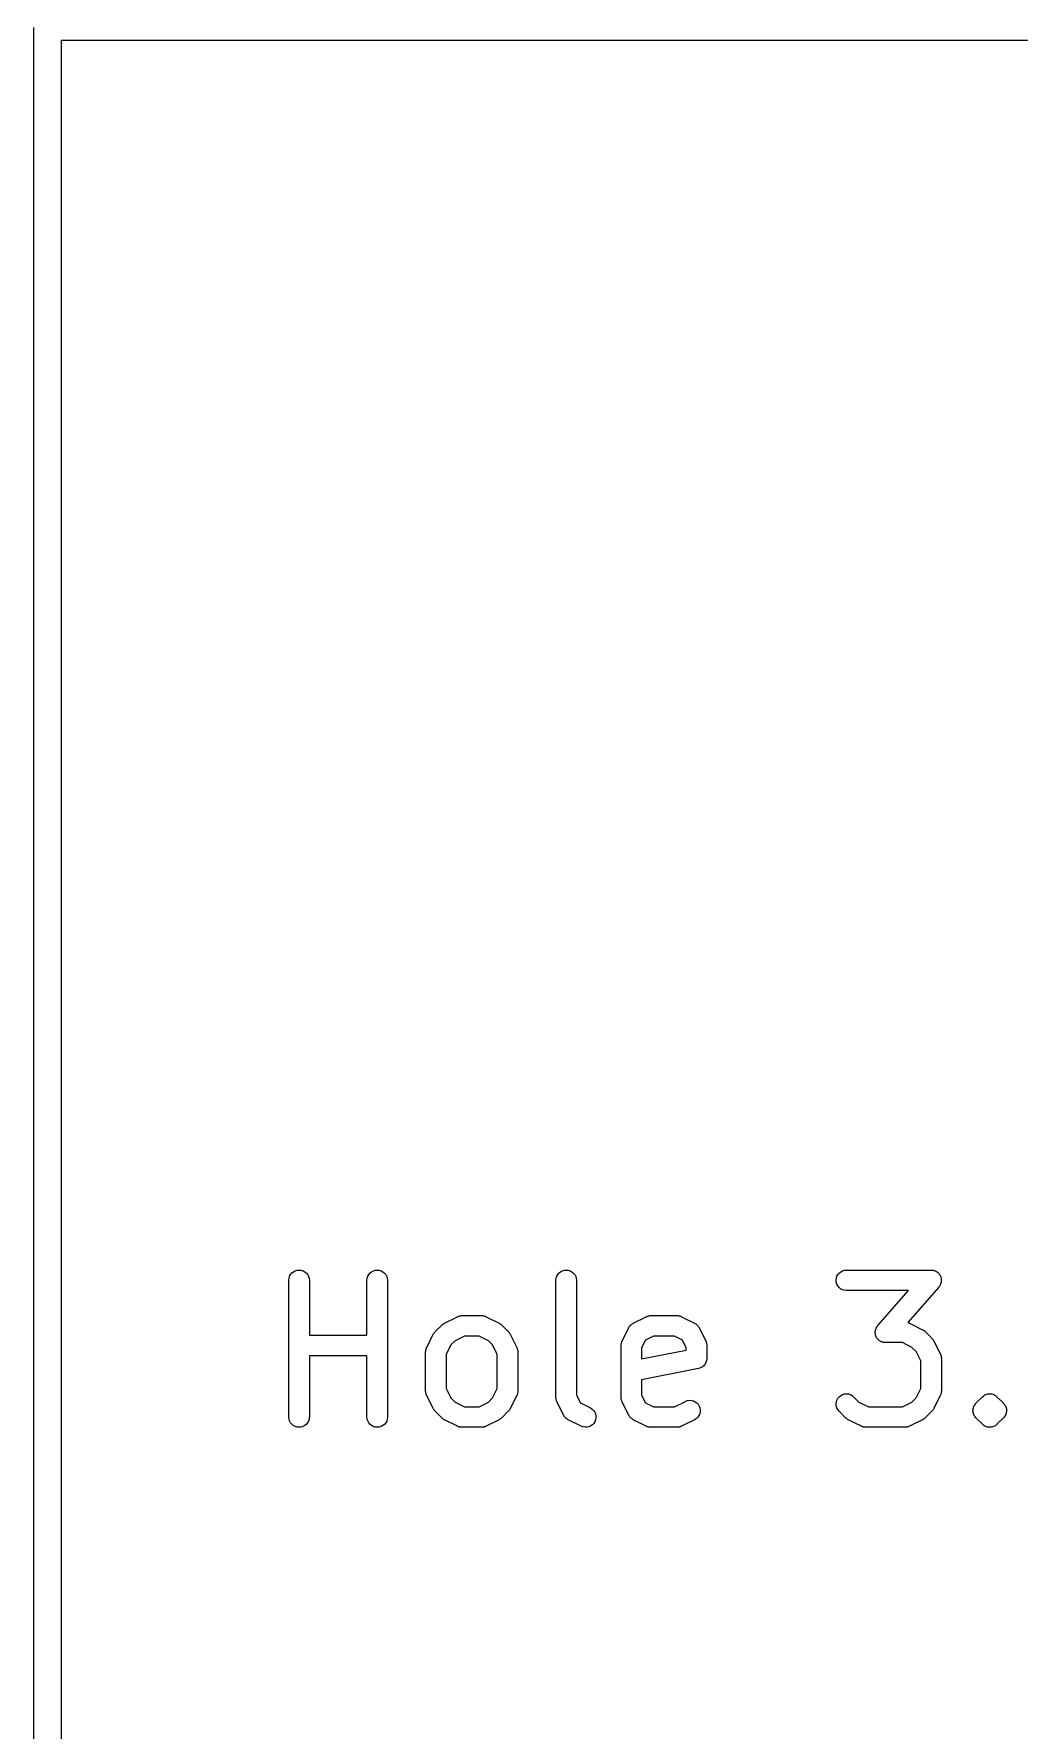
# Model space of a CAD drawing. Extents: x 0 to 214, y -130 to 23.
# Drawn here: x -0.17 to 7.02, y -12.39 to 0.01 of the extents above; entities that cross this region are included whole.
import ezdxf

# ---------------------------------------------------------------- set-up
doc = ezdxf.new("R2010")
doc.units = 0
doc.layers.add('BLACK', color=7, linetype='CONTINUOUS')

msp = doc.modelspace()

# ---------------------------------------------------------------- linework, layer by layer
at = {"layer": 'BLACK', "linetype": 'CONTINUOUS'}
for p, q in [((-0.175, -69.9341), (-0.175, 0.05608)), ((12.325, -0.039), (0.025, -0.039)), ((0.025, -0.039), (0.025, -69.839)), ((1.70078, -9.06201), (1.71019, -9.05079)), ((1.71019, -9.05079), (1.7216, -9.04162)), ((1.7216, -9.04162), (1.73457, -9.03484)), ((1.73457, -9.03484), (1.74861, -9.03071)), ((1.74861, -9.03071), (1.76319, -9.02938)), ((1.76319, -9.02938), (1.77775, -9.03091)), ((1.77775, -9.03091), (1.79173, -9.03524)), ((1.79173, -9.03524), (1.80461, -9.0422)), ((1.80461, -9.0422), (1.81588, -9.05153)), ((1.81588, -9.05153), (1.82513, -9.06288)), ((2.27221, -9.06201), (2.28162, -9.05079)), ((2.28162, -9.05079), (2.29303, -9.04162)), ((2.29303, -9.04162), (2.306, -9.03484)), ((2.306, -9.03484), (2.32004, -9.03071)), ((2.32004, -9.03071), (2.33462, -9.02938)), ((2.33462, -9.02938), (2.34918, -9.03091)), ((2.34918, -9.03091), (2.36316, -9.03524)), ((2.36316, -9.03524), (2.37603, -9.0422)), ((2.37603, -9.0422), (2.38731, -9.05153)), ((2.38731, -9.05153), (2.39656, -9.06288)), ((3.65316, -9.06201), (3.66257, -9.05079)), ((3.66257, -9.05079), (3.67398, -9.04162)), ((3.67398, -9.04162), (3.68695, -9.03484)), ((3.68695, -9.03484), (3.70099, -9.03071)), ((3.70099, -9.03071), (3.71557, -9.02938)), ((3.71557, -9.02938), (3.73013, -9.03091)), ((3.73013, -9.03091), (3.74411, -9.03524)), ((3.74411, -9.03524), (3.75699, -9.0422)), ((3.75699, -9.0422), (3.76826, -9.05153)), ((3.76826, -9.05153), (3.77752, -9.06288)), ((5.70049, -9.06244), (5.70982, -9.05116)), ((5.70982, -9.05116), (5.72116, -9.04191)), ((5.72116, -9.04191), (5.73409, -9.03504)), ((5.73409, -9.03504), (5.7481, -9.03081)), ((5.7481, -9.03081), (5.76267, -9.02938)), ((5.76267, -9.02938), (6.38171, -9.02938)), ((6.38171, -9.02938), (6.38276, -9.02939)), ((6.38276, -9.02939), (6.38744, -9.02991)), ((6.38744, -9.02991), (6.39213, -9.03011)), ((6.39213, -9.03011), (6.39469, -9.03073)), ((6.39469, -9.03073), (6.39731, -9.03102)), ((6.39731, -9.03102), (6.40179, -9.03244)), ((6.40179, -9.03244), (6.40636, -9.03355)), ((6.40636, -9.03355), (6.40875, -9.03465)), ((6.40875, -9.03465), (6.41126, -9.03544)), ((6.41126, -9.03544), (6.41538, -9.03771)), ((6.41538, -9.03771), (6.41965, -9.03968)), ((6.41965, -9.03968), (6.42177, -9.04122)), ((6.42177, -9.04122), (6.42409, -9.0425)), ((6.42409, -9.0425), (6.4277, -9.04553)), ((6.4277, -9.04553), (6.43149, -9.04828)), ((6.43149, -9.04828), (6.43328, -9.05021)), ((6.43328, -9.05021), (6.4353, -9.0519)), ((6.4353, -9.0519), (6.43825, -9.05558)), ((1.68767, -9.10333), (1.6893, -9.08879)), ((1.68767, -9.10438), (1.68767, -9.10333)), ((1.68767, -10.1044), (1.68767, -9.10438)), ((1.6893, -9.08879), (1.69373, -9.07483)), ((1.69373, -9.07483), (1.70078, -9.06201)), ((1.82513, -9.06288), (1.83201, -9.0758)), ((1.83201, -9.0758), (1.83624, -9.08981)), ((1.83624, -9.08981), (1.83767, -9.10438)), ((1.83767, -9.10438), (1.83767, -9.50557)), ((2.25909, -9.10438), (2.2591, -9.10333)), ((2.25909, -9.50557), (2.25909, -9.10438)), ((2.2591, -9.10333), (2.26073, -9.08879)), ((2.26073, -9.08879), (2.26516, -9.07483)), ((2.26516, -9.07483), (2.27221, -9.06201)), ((2.39656, -9.06288), (2.40344, -9.0758)), ((2.40344, -9.0758), (2.40767, -9.08981)), ((2.40767, -9.08981), (2.40909, -9.10438)), ((2.40909, -9.10438), (2.40909, -10.1044)), ((3.64005, -9.10333), (3.64169, -9.08879)), ((3.64005, -9.10438), (3.64005, -9.10333)), ((3.64005, -9.96152), (3.64005, -9.10438)), ((3.64169, -9.08879), (3.64611, -9.07483)), ((3.64611, -9.07483), (3.65316, -9.06201)), ((3.77752, -9.06288), (3.78439, -9.0758)), ((3.78439, -9.0758), (3.78862, -9.08981)), ((3.78862, -9.08981), (3.79005, -9.10438)), ((3.79005, -9.10438), (3.79005, -9.94382)), ((5.68767, -9.10386), (5.6892, -9.0893)), ((5.68899, -9.11843), (5.68767, -9.10386)), ((5.69313, -9.13247), (5.68899, -9.11843)), ((5.6892, -9.0893), (5.69353, -9.07532)), ((5.69991, -9.14545), (5.69313, -9.13247)), ((5.69353, -9.07532), (5.70049, -9.06244)), ((5.70908, -9.15686), (5.69991, -9.14545)), ((5.72029, -9.16626), (5.70908, -9.15686)), ((5.73312, -9.17331), (5.72029, -9.16626)), ((5.74707, -9.17774), (5.73312, -9.17331)), ((6.43816, -9.15377), (6.21127, -9.41307)), ((6.44089, -9.14994), (6.43816, -9.15377)), ((6.43825, -9.05558), (6.44144, -9.05902)), ((6.44389, -9.14632), (6.44089, -9.14994)), ((6.44144, -9.05902), (6.44282, -9.06126)), ((6.44282, -9.06126), (6.44447, -9.06331)), ((6.44514, -9.144), (6.44389, -9.14632)), ((6.44447, -9.06331), (6.44665, -9.06748)), ((6.44667, -9.14186), (6.44514, -9.144)), ((6.44665, -9.06748), (6.44912, -9.07149)), ((6.44861, -9.13759), (6.44667, -9.14186)), ((6.45085, -9.13344), (6.44861, -9.13759)), ((6.44912, -9.07149), (6.45003, -9.07395)), ((6.45003, -9.07395), (6.45125, -9.07629)), ((6.45163, -9.13092), (6.45085, -9.13344)), ((6.45125, -9.07629), (6.45258, -9.0808)), ((6.45272, -9.12853), (6.45163, -9.13092)), ((6.45258, -9.0808), (6.45422, -9.0852)), ((6.45379, -9.12396), (6.45272, -9.12853)), ((6.45518, -9.11946), (6.45379, -9.12396)), ((6.45422, -9.0852), (6.45464, -9.0878)), ((6.45464, -9.0878), (6.45539, -9.09033)), ((6.45546, -9.11684), (6.45518, -9.11946)), ((6.45539, -9.09033), (6.45581, -9.09501)), ((6.45606, -9.11428), (6.45546, -9.11684)), ((6.45581, -9.09501), (6.45656, -9.09965)), ((6.45622, -9.10958), (6.45606, -9.11428)), ((6.45671, -9.1049), (6.45622, -9.10958)), ((6.45656, -9.09965), (6.45647, -9.10228)), ((6.45647, -9.10228), (6.45671, -9.1049)), ((5.76162, -9.17937), (5.74707, -9.17774)), ((5.76267, -9.17938), (5.76162, -9.17937)), ((6.21643, -9.17938), (5.76267, -9.17938)), ((5.99194, -9.43595), (6.21643, -9.17938)), ((2.81197, -9.42604), (2.81462, -9.42438)), ((2.81462, -9.42438), (2.81706, -9.42243)), ((2.81706, -9.42243), (2.82079, -9.4205)), ((2.82079, -9.4205), (2.82436, -9.41825)), ((2.82436, -9.41825), (2.9196, -9.37063)), ((2.9196, -9.37063), (2.92054, -9.37017)), ((2.92054, -9.37017), (2.92262, -9.36941)), ((2.92262, -9.36941), (2.92456, -9.36837)), ((2.92456, -9.36837), (2.92947, -9.36689)), ((2.92947, -9.36689), (2.93428, -9.36512)), ((2.93428, -9.36512), (2.93646, -9.36478)), ((2.93646, -9.36478), (2.93857, -9.36414)), ((2.93857, -9.36414), (2.94368, -9.36364)), ((2.94368, -9.36364), (2.94874, -9.36284)), ((2.94874, -9.36284), (2.95095, -9.36293)), ((2.95095, -9.36293), (2.95314, -9.36271)), ((2.95314, -9.36271), (3.096, -9.36271)), ((3.096, -9.36271), (3.09705, -9.36272)), ((3.09705, -9.36272), (3.09924, -9.36297)), ((3.09924, -9.36297), (3.10145, -9.36291)), ((3.10145, -9.36291), (3.1065, -9.36378)), ((3.1065, -9.36378), (3.11159, -9.36435)), ((3.11159, -9.36435), (3.11369, -9.36502)), ((3.11369, -9.36502), (3.11587, -9.36539)), ((3.11587, -9.36539), (3.12066, -9.36723)), ((3.12066, -9.36723), (3.12555, -9.36878)), ((3.12555, -9.36878), (3.12748, -9.36984)), ((3.12748, -9.36984), (3.12954, -9.37063)), ((3.12954, -9.37063), (3.22478, -9.41825)), ((3.22478, -9.41825), (3.22571, -9.41873)), ((3.22571, -9.41873), (3.22925, -9.42102)), ((3.22925, -9.42102), (3.23296, -9.42301)), ((3.23296, -9.42301), (3.23537, -9.42499)), ((3.23537, -9.42499), (3.23799, -9.42669)), ((4.19292, -9.42604), (4.19776, -9.423)), ((4.19776, -9.423), (4.20246, -9.41976)), ((4.20246, -9.41976), (4.20395, -9.41911)), ((4.20395, -9.41911), (4.20532, -9.41825)), ((4.20532, -9.41825), (4.30055, -9.37063)), ((4.30055, -9.37063), (4.30149, -9.37017)), ((4.30149, -9.37017), (4.30357, -9.36941)), ((4.30357, -9.36941), (4.30551, -9.36837)), ((4.30551, -9.36837), (4.31042, -9.36689)), ((4.31042, -9.36689), (4.31523, -9.36512)), ((4.31523, -9.36512), (4.31741, -9.36478)), ((4.31741, -9.36478), (4.31953, -9.36414)), ((4.31953, -9.36414), (4.32463, -9.36364)), ((4.32463, -9.36364), (4.32969, -9.36284)), ((4.32969, -9.36284), (4.3319, -9.36293)), ((4.3319, -9.36293), (4.33409, -9.36271)), ((4.33409, -9.36271), (4.52457, -9.36271)), ((4.52457, -9.36271), (4.52562, -9.36272)), ((4.52562, -9.36272), (4.52781, -9.36297)), ((4.52781, -9.36297), (4.53002, -9.36291)), ((4.53002, -9.36291), (4.53507, -9.36378)), ((4.53507, -9.36378), (4.54016, -9.36435)), ((4.54016, -9.36435), (4.54226, -9.36502)), ((4.54226, -9.36502), (4.54444, -9.36539)), ((4.54444, -9.36539), (4.54924, -9.36723)), ((4.54924, -9.36723), (4.55412, -9.36878)), ((4.55412, -9.36878), (4.55605, -9.36984)), ((4.55605, -9.36984), (4.55811, -9.37063)), ((4.55811, -9.37063), (4.65335, -9.41825)), ((4.65335, -9.41825), (4.65428, -9.41873)), ((4.65428, -9.41873), (4.65565, -9.41961)), ((4.65565, -9.41961), (4.65712, -9.42027)), ((4.65712, -9.42027), (4.66176, -9.42357)), ((4.66176, -9.42357), (4.66656, -9.42669)), ((6.21127, -9.41307), (6.2159, -9.41485)), ((6.2159, -9.41485), (6.22078, -9.4164)), ((6.22078, -9.4164), (6.22272, -9.41746)), ((6.22272, -9.41746), (6.22478, -9.41825)), ((6.22478, -9.41825), (6.32002, -9.46587)), ((1.83767, -9.50557), (2.25909, -9.50557)), ((2.69558, -9.59465), (2.7432, -9.49941)), ((2.7432, -9.49941), (2.74368, -9.49848)), ((2.74368, -9.49848), (2.74597, -9.49494)), ((2.74597, -9.49494), (2.74796, -9.49123)), ((2.74796, -9.49123), (2.74994, -9.48882)), ((2.74994, -9.48882), (2.75164, -9.4862)), ((2.75164, -9.4862), (2.75458, -9.48317)), ((2.75458, -9.48317), (2.75725, -9.47992)), ((2.75725, -9.47992), (2.80487, -9.4323)), ((2.80487, -9.4323), (2.80562, -9.43156)), ((2.80562, -9.43156), (2.80891, -9.42894)), ((2.80891, -9.42894), (2.81197, -9.42604)), ((2.90233, -9.54697), (2.87192, -9.57738)), ((2.97085, -9.51271), (2.90233, -9.54697)), ((3.07829, -9.51271), (2.97085, -9.51271)), ((3.14681, -9.54697), (3.07829, -9.51271)), ((3.17722, -9.57738), (3.14681, -9.54697)), ((3.23799, -9.42669), (3.24102, -9.42963)), ((3.24102, -9.42963), (3.24427, -9.4323)), ((3.24427, -9.4323), (3.29189, -9.47992)), ((3.29189, -9.47992), (3.29262, -9.48066)), ((3.29262, -9.48066), (3.29525, -9.48396)), ((3.29525, -9.48396), (3.29815, -9.48702)), ((3.29815, -9.48702), (3.29981, -9.48967)), ((3.29981, -9.48967), (3.30176, -9.4921)), ((3.30176, -9.4921), (3.30369, -9.49584)), ((3.30369, -9.49584), (3.30594, -9.49941)), ((3.30594, -9.49941), (3.35356, -9.59465)), ((4.1223, -9.55102), (4.12337, -9.54909)), ((4.12337, -9.54909), (4.12416, -9.54703)), ((4.12416, -9.54703), (4.17178, -9.45179)), ((4.17178, -9.45179), (4.17225, -9.45086)), ((4.17225, -9.45086), (4.17313, -9.44949)), ((4.17313, -9.44949), (4.1738, -9.44802)), ((4.1738, -9.44802), (4.1771, -9.44338)), ((4.1771, -9.44338), (4.18021, -9.43858)), ((4.18021, -9.43858), (4.18134, -9.43741)), ((4.18134, -9.43741), (4.18228, -9.43609)), ((4.18228, -9.43609), (4.18644, -9.43217)), ((4.18644, -9.43217), (4.19041, -9.42808)), ((4.19041, -9.42808), (4.19174, -9.42716)), ((4.19174, -9.42716), (4.19292, -9.42604)), ((4.29476, -9.54124), (4.26624, -9.59828)), ((4.3518, -9.51271), (4.29476, -9.54124)), ((4.50687, -9.51271), (4.3518, -9.51271)), ((4.56391, -9.54124), (4.50687, -9.51271)), ((4.59243, -9.59828), (4.56391, -9.54124)), ((4.66656, -9.42669), (4.66773, -9.42782)), ((4.66773, -9.42782), (4.66905, -9.42876)), ((4.66905, -9.42876), (4.67297, -9.43291)), ((4.67297, -9.43291), (4.67706, -9.43689)), ((4.67706, -9.43689), (4.67798, -9.43822)), ((4.67798, -9.43822), (4.6791, -9.4394)), ((4.6791, -9.4394), (4.68214, -9.44423)), ((4.68214, -9.44423), (4.68538, -9.44893)), ((4.68538, -9.44893), (4.68603, -9.45042)), ((4.68603, -9.45042), (4.68689, -9.45179)), ((4.68689, -9.45179), (4.73451, -9.54703)), ((4.73451, -9.54703), (4.73497, -9.54797)), ((4.73497, -9.54797), (4.73573, -9.55004)), ((5.97338, -9.48481), (5.97387, -9.48013)), ((5.97362, -9.48743), (5.97338, -9.48481)), ((5.97353, -9.49006), (5.97362, -9.48743)), ((5.97428, -9.4947), (5.97353, -9.49006)), ((5.97387, -9.48013), (5.97404, -9.47543)), ((5.97404, -9.47543), (5.97464, -9.47287)), ((5.97471, -9.49939), (5.97428, -9.4947)), ((5.97464, -9.47287), (5.97491, -9.47025)), ((5.97545, -9.50191), (5.97471, -9.49939)), ((5.97491, -9.47025), (5.9763, -9.46575)), ((5.97587, -9.50451), (5.97545, -9.50191)), ((5.97751, -9.50892), (5.97587, -9.50451)), ((5.9763, -9.46575), (5.97738, -9.46118)), ((5.97738, -9.46118), (5.97846, -9.45879)), ((5.97884, -9.51343), (5.97751, -9.50892)), ((5.97846, -9.45879), (5.97924, -9.45627)), ((5.98006, -9.51576), (5.97884, -9.51343)), ((5.97924, -9.45627), (5.98148, -9.45213)), ((5.98098, -9.51823), (5.98006, -9.51576)), ((5.98345, -9.52224), (5.98098, -9.51823)), ((5.98148, -9.45213), (5.98342, -9.44785)), ((5.98342, -9.44785), (5.98495, -9.44571)), ((5.98562, -9.5264), (5.98345, -9.52224)), ((5.98495, -9.44571), (5.9862, -9.44339)), ((5.98727, -9.52845), (5.98562, -9.5264)), ((5.9862, -9.44339), (5.9892, -9.43977)), ((5.98865, -9.53069), (5.98727, -9.52845)), ((5.99185, -9.53414), (5.98865, -9.53069)), ((5.9892, -9.43977), (5.99194, -9.43595)), ((5.99479, -9.53781), (5.99185, -9.53414)), ((5.99681, -9.5395), (5.99479, -9.53781)), ((5.9986, -9.54143), (5.99681, -9.5395)), ((6.0024, -9.54419), (5.9986, -9.54143)), ((6.00601, -9.54722), (6.0024, -9.54419)), ((6.00831, -9.54849), (6.00601, -9.54722)), ((6.01044, -9.55003), (6.00831, -9.54849)), ((6.32002, -9.46587), (6.32095, -9.46634)), ((6.32095, -9.46634), (6.32449, -9.46864)), ((6.32449, -9.46864), (6.3282, -9.47063)), ((6.3282, -9.47063), (6.33061, -9.47261)), ((6.33061, -9.47261), (6.33323, -9.47431)), ((6.33323, -9.47431), (6.33625, -9.47724)), ((6.33625, -9.47724), (6.33951, -9.47992)), ((6.33951, -9.47992), (6.38713, -9.52754)), ((6.38713, -9.52754), (6.38786, -9.52828)), ((6.38786, -9.52828), (6.39049, -9.53158)), ((6.39049, -9.53158), (6.39338, -9.53464)), ((6.39338, -9.53464), (6.39505, -9.53728)), ((6.39505, -9.53728), (6.39699, -9.53972)), ((6.39699, -9.53972), (6.39893, -9.54346)), ((6.39893, -9.54346), (6.40118, -9.54703)), ((6.40118, -9.54703), (6.4488, -9.64227)), ((2.25909, -9.65557), (1.83767, -9.65557)), ((1.83767, -9.65557), (1.83767, -10.1044)), ((2.25909, -10.1044), (2.25909, -9.65557)), ((2.68767, -9.62714), (2.68792, -9.62495)), ((2.68767, -9.62819), (2.68767, -9.62714)), ((2.68767, -9.9139), (2.68767, -9.62819)), ((2.68786, -9.62274), (2.68873, -9.61769)), ((2.68792, -9.62495), (2.68786, -9.62274)), ((2.68873, -9.61769), (2.68931, -9.6126)), ((2.68931, -9.6126), (2.68997, -9.6105)), ((2.68997, -9.6105), (2.69035, -9.60832)), ((2.69035, -9.60832), (2.69218, -9.60352)), ((2.69218, -9.60352), (2.69373, -9.59864)), ((2.69373, -9.59864), (2.69479, -9.59671)), ((2.69479, -9.59671), (2.69558, -9.59465)), ((2.87192, -9.57738), (2.83767, -9.64589)), ((2.83767, -9.64589), (2.83767, -9.8962)), ((3.21148, -9.64589), (3.17722, -9.57738)), ((3.21148, -9.8962), (3.21148, -9.64589)), ((3.35356, -9.59465), (3.35402, -9.59559)), ((3.35402, -9.59559), (3.35478, -9.59766)), ((3.35478, -9.59766), (3.35582, -9.59961)), ((3.35582, -9.59961), (3.3573, -9.60452)), ((3.3573, -9.60452), (3.35906, -9.60933)), ((3.35906, -9.60933), (3.35941, -9.6115)), ((3.35941, -9.6115), (3.36005, -9.61362)), ((3.36005, -9.61362), (3.36055, -9.61873)), ((3.36055, -9.61873), (3.36135, -9.62379)), ((3.36135, -9.62379), (3.36126, -9.62599)), ((3.36126, -9.62599), (3.36148, -9.62819)), ((3.36148, -9.62819), (3.36148, -9.9139)), ((4.11624, -9.58057), (4.11625, -9.57952)), ((4.11624, -9.96152), (4.11624, -9.58057)), ((4.11625, -9.57952), (4.11649, -9.57733)), ((4.11644, -9.57512), (4.11731, -9.57007)), ((4.11649, -9.57733), (4.11644, -9.57512)), ((4.11731, -9.57007), (4.11788, -9.56498)), ((4.11788, -9.56498), (4.11854, -9.56288)), ((4.11854, -9.56288), (4.11892, -9.5607)), ((4.11892, -9.5607), (4.12075, -9.55591)), ((4.12075, -9.55591), (4.1223, -9.55102)), ((4.26624, -9.59828), (4.26624, -9.67956)), ((4.26624, -9.67956), (4.59243, -9.61432)), ((4.59243, -9.61432), (4.59243, -9.59828)), ((4.73573, -9.55004), (4.73677, -9.55199)), ((4.73677, -9.55199), (4.73825, -9.5569)), ((4.73825, -9.5569), (4.74002, -9.56171)), ((4.74002, -9.56171), (4.74036, -9.56388)), ((4.74036, -9.56388), (4.741, -9.566)), ((4.741, -9.566), (4.7415, -9.57111)), ((4.7415, -9.57111), (4.7423, -9.57617)), ((4.7423, -9.57617), (4.74221, -9.57838)), ((4.74221, -9.57838), (4.74243, -9.58057)), ((4.74243, -9.58057), (4.74243, -9.67581)), ((6.01471, -9.552), (6.01044, -9.55003)), ((6.01883, -9.55427), (6.01471, -9.552)), ((6.02134, -9.55506), (6.01883, -9.55427)), ((6.02373, -9.55617), (6.02134, -9.55506)), ((6.0283, -9.55727), (6.02373, -9.55617)), ((6.03279, -9.55869), (6.0283, -9.55727)), ((6.03541, -9.55899), (6.03279, -9.55869)), ((6.03796, -9.5596), (6.03541, -9.55899)), ((6.04265, -9.5598), (6.03796, -9.5596)), ((6.04733, -9.56033), (6.04265, -9.5598)), ((6.04838, -9.56033), (6.04733, -9.56033)), ((6.17353, -9.56033), (6.04838, -9.56033)), ((6.24205, -9.59459), (6.17353, -9.56033)), ((6.27246, -9.625), (6.24205, -9.59459)), ((6.30671, -9.69351), (6.27246, -9.625)), ((6.4488, -9.64227), (6.44926, -9.64321)), ((6.44926, -9.64321), (6.45002, -9.64528)), ((6.45002, -9.64528), (6.45105, -9.64723)), ((6.45105, -9.64723), (6.45254, -9.65214)), ((6.45254, -9.65214), (6.4543, -9.65695)), ((6.4543, -9.65695), (6.45465, -9.65912)), ((6.45465, -9.65912), (6.45529, -9.66124)), ((6.45529, -9.66124), (6.45579, -9.66635)), ((6.45579, -9.66635), (6.45658, -9.67141)), ((6.45658, -9.67141), (6.4565, -9.67361)), ((4.68214, -9.74935), (4.26624, -9.83253)), ((4.6888, -9.74733), (4.68214, -9.74935)), ((4.69552, -9.74535), (4.6888, -9.74733)), ((4.69582, -9.74519), (4.69552, -9.74535)), ((4.69614, -9.74509), (4.69582, -9.74519)), ((4.70232, -9.74179), (4.69614, -9.74509)), ((4.7085, -9.73857), (4.70232, -9.74179)), ((4.70875, -9.73836), (4.7085, -9.73857)), ((4.70905, -9.7382), (4.70875, -9.73836)), ((4.71445, -9.73378), (4.70905, -9.7382)), ((4.7199, -9.72939), (4.71445, -9.73378)), ((4.72012, -9.72913), (4.7199, -9.72939)), ((4.72038, -9.72893), (4.72012, -9.72913)), ((4.72477, -9.7236), (4.72038, -9.72893)), ((4.72931, -9.71818), (4.72477, -9.7236)), ((4.72948, -9.71788), (4.72931, -9.71818)), ((4.72969, -9.71763), (4.72948, -9.71788)), ((4.73297, -9.71153), (4.72969, -9.71763)), ((4.73636, -9.70535), (4.73297, -9.71153)), ((4.73646, -9.70503), (4.73636, -9.70535)), ((4.73662, -9.70474), (4.73646, -9.70503)), ((4.73868, -9.69805), (4.73662, -9.70474)), ((4.74079, -9.6914), (4.73868, -9.69805)), ((4.74083, -9.69107), (4.74079, -9.6914)), ((4.74092, -9.69075), (4.74083, -9.69107)), ((4.74164, -9.68381), (4.74092, -9.69075)), ((4.74242, -9.67686), (4.74164, -9.68381)), ((4.74243, -9.67619), (4.74242, -9.6762)), ((4.74242, -9.6762), (4.74242, -9.67686)), ((4.74243, -9.67581), (4.74243, -9.67617)), ((4.74243, -9.67617), (4.74243, -9.67619)), ((6.30671, -9.8962), (6.30671, -9.69351)), ((6.4565, -9.67361), (6.45671, -9.67581)), ((6.45671, -9.67581), (6.45671, -9.9139)), ((2.68788, -9.9161), (2.68767, -9.9139)), ((2.68779, -9.91831), (2.68788, -9.9161)), ((2.68859, -9.92336), (2.68779, -9.91831)), ((2.83767, -9.8962), (2.87192, -9.96471)), ((3.17722, -9.96471), (3.21148, -9.8962)), ((3.36128, -9.91935), (3.36041, -9.92441)), ((3.36147, -9.91495), (3.36122, -9.91715)), ((3.36122, -9.91715), (3.36128, -9.91935)), ((3.36148, -9.9139), (3.36147, -9.91495)), ((4.26624, -9.83253), (4.26624, -9.94382)), ((6.27246, -9.96471), (6.30671, -9.8962)), ((6.45652, -9.91935), (6.45565, -9.92441)), ((6.45671, -9.91495), (6.45646, -9.91715)), ((6.45646, -9.91715), (6.45652, -9.91935)), ((6.45671, -9.9139), (6.45671, -9.91495)), ((2.68909, -9.92847), (2.68859, -9.92336)), ((2.68973, -9.93059), (2.68909, -9.92847)), ((2.69008, -9.93276), (2.68973, -9.93059)), ((2.69184, -9.93757), (2.69008, -9.93276)), ((2.69332, -9.94248), (2.69184, -9.93757)), ((2.69436, -9.94443), (2.69332, -9.94248)), ((2.69512, -9.94651), (2.69436, -9.94443)), ((2.69558, -9.94745), (2.69512, -9.94651)), ((2.7432, -10.0427), (2.69558, -9.94745)), ((2.74545, -10.0463), (2.7432, -10.0427)), ((2.87192, -9.96471), (2.90233, -9.99512)), ((2.90233, -9.99512), (2.97085, -10.0294)), ((2.97085, -10.0294), (3.07829, -10.0294)), ((3.07829, -10.0294), (3.14681, -9.99512)), ((3.14681, -9.99512), (3.17722, -9.96471)), ((3.30546, -10.0436), (3.30317, -10.0472)), ((3.30594, -10.0427), (3.30546, -10.0436)), ((3.35356, -9.94745), (3.30594, -10.0427)), ((3.35435, -9.94538), (3.35356, -9.94745)), ((3.35541, -9.94345), (3.35435, -9.94538)), ((3.35696, -9.93857), (3.35541, -9.94345)), ((3.3588, -9.93378), (3.35696, -9.93857)), ((3.35917, -9.93159), (3.3588, -9.93378)), ((3.35984, -9.9295), (3.35917, -9.93159)), ((3.36041, -9.92441), (3.35984, -9.9295)), ((3.64026, -9.96372), (3.64005, -9.96152)), ((3.64018, -9.96593), (3.64026, -9.96372)), ((3.64097, -9.97098), (3.64018, -9.96593)), ((3.64147, -9.97609), (3.64097, -9.97098)), ((3.64211, -9.97821), (3.64147, -9.97609)), ((3.64246, -9.98038), (3.64211, -9.97821)), ((3.64422, -9.98519), (3.64246, -9.98038)), ((3.64571, -9.9901), (3.64422, -9.98519)), ((3.64674, -9.99205), (3.64571, -9.9901)), ((3.6475, -9.99412), (3.64674, -9.99205)), ((3.64796, -9.99506), (3.6475, -9.99412)), ((3.69558, -10.0903), (3.64796, -9.99506)), ((3.79005, -9.94382), (3.81857, -10.0009)), ((3.81857, -10.0009), (3.89145, -10.0373)), ((3.89145, -10.0373), (3.89238, -10.0378)), ((3.89238, -10.0378), (3.90466, -10.0457)), ((4.11645, -9.96372), (4.11624, -9.96152)), ((4.11637, -9.96593), (4.11645, -9.96372)), ((4.11716, -9.97098), (4.11637, -9.96593)), ((4.11767, -9.97609), (4.11716, -9.97098)), ((4.11831, -9.97821), (4.11767, -9.97609)), ((4.11865, -9.98038), (4.11831, -9.97821)), ((4.12041, -9.98519), (4.11865, -9.98038)), ((4.1219, -9.9901), (4.12041, -9.98519)), ((4.12293, -9.99205), (4.1219, -9.9901)), ((4.12369, -9.99412), (4.12293, -9.99205)), ((4.12416, -9.99506), (4.12369, -9.99412)), ((4.17178, -10.0903), (4.12416, -9.99506)), ((4.26624, -9.94382), (4.29476, -10.0009)), ((4.29476, -10.0009), (4.3518, -10.0294)), ((4.3518, -10.0294), (4.50687, -10.0294)), ((4.50687, -10.0294), (4.58627, -9.98968)), ((4.58627, -9.98968), (4.58721, -9.98922)), ((4.58721, -9.98922), (4.60095, -9.98417)), ((4.60095, -9.98417), (4.61541, -9.98189)), ((4.61541, -9.98189), (4.63003, -9.98246)), ((4.63003, -9.98246), (4.64427, -9.98586)), ((4.64427, -9.98586), (4.65757, -9.99196)), ((4.65757, -9.99196), (4.66944, -10.0005)), ((4.66944, -10.0005), (4.67942, -10.0112)), ((4.67942, -10.0112), (4.68712, -10.0237)), ((4.68712, -10.0237), (4.69226, -10.0374)), ((4.69226, -10.0374), (4.69465, -10.0518)), ((5.68767, -10.0084), (5.68925, -9.99381)), ((5.68894, -10.0229), (5.68767, -10.0084)), ((5.69303, -10.037), (5.68894, -10.0229)), ((5.68925, -9.99381), (5.69363, -9.97984)), ((5.69977, -10.05), (5.69303, -10.037)), ((5.69363, -9.97984), (5.70063, -9.96699)), ((5.70063, -9.96699), (5.71, -9.95574)), ((5.71, -9.95574), (5.72138, -9.94653)), ((5.72138, -9.94653), (5.73433, -9.9397)), ((5.73433, -9.9397), (5.74836, -9.93552)), ((5.74836, -9.93552), (5.76293, -9.93414)), ((5.76293, -9.93414), (5.77749, -9.93562)), ((5.77749, -9.93562), (5.79149, -9.9399)), ((5.79149, -9.9399), (5.80439, -9.94682)), ((5.80439, -9.94682), (5.8157, -9.95611)), ((5.8157, -9.95611), (5.85471, -9.99512)), ((5.85471, -9.99512), (5.92323, -10.0294)), ((5.92323, -10.0294), (6.17353, -10.0294)), ((6.17353, -10.0294), (6.24205, -9.99512)), ((6.24205, -9.99512), (6.27246, -9.96471)), ((6.4007, -10.0436), (6.39841, -10.0472)), ((6.40118, -10.0427), (6.4007, -10.0436)), ((6.4488, -9.94745), (6.40118, -10.0427)), ((6.44959, -9.94538), (6.4488, -9.94745)), ((6.45065, -9.94345), (6.44959, -9.94538)), ((6.4522, -9.93857), (6.45065, -9.94345)), ((6.45403, -9.93378), (6.4522, -9.93857)), ((6.45441, -9.93159), (6.45403, -9.93378)), ((6.45507, -9.9295), (6.45441, -9.93159)), ((6.45565, -9.92441), (6.45507, -9.9295)), ((6.68843, -10.049), (6.68915, -10.0419)), ((6.68915, -10.0419), (6.68922, -10.0417)), ((6.68922, -10.0417), (6.68925, -10.0414)), ((6.68925, -10.0414), (6.69137, -10.0347)), ((6.69137, -10.0347), (6.69342, -10.0279)), ((6.69342, -10.0279), (6.69355, -10.0277)), ((6.69355, -10.0277), (6.69363, -10.0275)), ((6.69363, -10.0275), (6.69703, -10.0212)), ((6.69703, -10.0212), (6.70034, -10.015)), ((6.70034, -10.015), (6.70051, -10.0148)), ((6.70051, -10.0148), (6.70063, -10.0146)), ((6.70063, -10.0146), (6.70519, -10.0091)), ((6.70519, -10.0091), (6.70963, -10.0037)), ((6.70963, -10.0037), (6.75725, -9.95611)), ((6.75725, -9.95611), (6.75761, -9.95575)), ((6.75761, -9.95575), (6.75762, -9.95574)), ((6.75762, -9.95574), (6.75763, -9.95573)), ((6.75763, -9.95573), (6.7578, -9.95557)), ((6.7578, -9.95557), (6.75781, -9.95556)), ((6.75781, -9.95556), (6.75782, -9.95555)), ((6.75782, -9.95555), (6.758, -9.95537)), ((6.758, -9.95537), (6.76351, -9.95097)), ((6.76351, -9.95097), (6.769, -9.94653)), ((6.769, -9.94653), (6.76912, -9.94646)), ((6.76912, -9.94646), (6.76922, -9.94638)), ((6.76922, -9.94638), (6.76933, -9.94632)), ((6.76933, -9.94632), (6.76944, -9.94624)), ((6.76944, -9.94624), (6.77562, -9.94304)), ((6.77562, -9.94304), (6.78195, -9.9397)), ((6.78195, -9.9397), (6.78208, -9.93966)), ((6.78208, -9.93966), (6.78219, -9.9396)), ((6.78219, -9.9396), (6.78232, -9.93957)), ((6.78232, -9.93957), (6.78243, -9.93951)), ((6.78243, -9.93951), (6.78921, -9.93754)), ((6.78921, -9.93754), (6.79597, -9.93552)), ((6.79597, -9.93552), (6.7961, -9.93551)), ((6.7961, -9.93551), (6.79623, -9.93547)), ((6.79623, -9.93547), (6.79636, -9.93546)), ((6.79636, -9.93546), (6.79649, -9.93542)), ((6.79649, -9.93542), (6.8035, -9.93481)), ((6.8035, -9.93481), (6.81055, -9.93414)), ((6.81055, -9.93414), (6.81068, -9.93416)), ((6.81068, -9.93416), (6.81081, -9.93414)), ((6.81081, -9.93414), (6.81094, -9.93416)), ((6.81094, -9.93416), (6.81107, -9.93415)), ((6.81107, -9.93415), (6.81794, -9.93489)), ((6.81794, -9.93489), (6.82511, -9.93562)), ((6.82511, -9.93562), (6.82523, -9.93566)), ((6.82523, -9.93566), (6.82537, -9.93567)), ((6.82537, -9.93567), (6.8255, -9.93571)), ((6.8255, -9.93571), (6.82562, -9.93573)), ((6.82562, -9.93573), (6.83219, -9.93779)), ((6.83219, -9.93779), (6.8323, -9.93782)), ((6.8323, -9.93782), (6.83911, -9.9399)), ((6.83911, -9.9399), (6.83922, -9.93996)), ((6.83922, -9.93996), (6.83935, -9.94)), ((6.83935, -9.94), (6.83947, -9.94007)), ((6.83947, -9.94007), (6.83959, -9.9401)), ((6.83959, -9.9401), (6.84572, -9.94345)), ((6.84572, -9.94345), (6.85201, -9.94682)), ((6.85201, -9.94682), (6.85211, -9.9469)), ((6.85211, -9.9469), (6.85222, -9.94696)), ((6.85222, -9.94696), (6.85233, -9.94705)), ((6.85233, -9.94705), (6.85244, -9.94711)), ((6.85244, -9.94711), (6.85783, -9.9516)), ((6.85783, -9.9516), (6.86332, -9.95611)), ((6.86332, -9.95611), (6.91094, -10.0037)), ((6.91094, -10.0037), (6.91129, -10.0041)), ((6.91129, -10.0041), (6.91131, -10.0041)), ((6.91131, -10.0041), (6.91132, -10.0041)), ((6.91132, -10.0041), (6.91167, -10.0045)), ((6.91167, -10.0045), (6.91611, -10.01)), ((6.91611, -10.01), (6.92052, -10.0155)), ((6.92052, -10.0155), (6.92064, -10.0157)), ((6.92064, -10.0157), (6.9208, -10.0159)), ((6.9208, -10.0159), (6.92406, -10.0222)), ((6.92406, -10.0222), (6.92734, -10.0284)), ((6.92734, -10.0284), (6.92742, -10.0287)), ((6.92742, -10.0287), (6.92754, -10.0289)), ((6.92754, -10.0289), (6.92953, -10.0357)), ((6.92953, -10.0357), (6.93153, -10.0424)), ((6.93153, -10.0424), (6.93155, -10.0427)), ((6.93155, -10.0427), (6.93162, -10.043)), ((6.93162, -10.043), (6.93224, -10.05)), ((1.68909, -10.1189), (1.68767, -10.1044)), ((1.69332, -10.133), (1.68909, -10.1189)), ((1.7002, -10.1459), (1.69332, -10.133)), ((1.70945, -10.1572), (1.7002, -10.1459)), ((1.72073, -10.1666), (1.70945, -10.1572)), ((1.7336, -10.1735), (1.72073, -10.1666)), ((1.80373, -10.1671), (1.79076, -10.1739)), ((1.81514, -10.158), (1.80373, -10.1671)), ((1.82455, -10.1468), (1.81514, -10.158)), ((1.8316, -10.1339), (1.82455, -10.1468)), ((1.83603, -10.12), (1.8316, -10.1339)), ((1.83766, -10.1054), (1.83603, -10.12)), ((1.83767, -10.1044), (1.83766, -10.1054)), ((2.26052, -10.1189), (2.25909, -10.1044)), ((2.26475, -10.133), (2.26052, -10.1189)), ((2.27163, -10.1459), (2.26475, -10.133)), ((2.28088, -10.1572), (2.27163, -10.1459)), ((2.29216, -10.1666), (2.28088, -10.1572)), ((2.30503, -10.1735), (2.29216, -10.1666)), ((2.37516, -10.1671), (2.36219, -10.1739)), ((2.38657, -10.158), (2.37516, -10.1671)), ((2.39598, -10.1468), (2.38657, -10.158)), ((2.40303, -10.1339), (2.39598, -10.1468)), ((2.40746, -10.12), (2.40303, -10.1339)), ((2.40909, -10.1054), (2.40746, -10.12)), ((2.40909, -10.1044), (2.40909, -10.1054)), ((2.74738, -10.05), (2.74545, -10.0463)), ((2.74933, -10.0524), (2.74738, -10.05)), ((2.751, -10.0551), (2.74933, -10.0524)), ((2.75389, -10.0581), (2.751, -10.0551)), ((2.75652, -10.0614), (2.75389, -10.0581)), ((2.75725, -10.0622), (2.75652, -10.0614)), ((2.80487, -10.1098), (2.75725, -10.0622)), ((2.80813, -10.1125), (2.80487, -10.1098)), ((2.81115, -10.1154), (2.80813, -10.1125)), ((2.81377, -10.1171), (2.81115, -10.1154)), ((2.81618, -10.1191), (2.81377, -10.1171)), ((2.81989, -10.1211), (2.81618, -10.1191)), ((2.82343, -10.1234), (2.81989, -10.1211)), ((2.82436, -10.1238), (2.82343, -10.1234)), ((2.9196, -10.1715), (2.82436, -10.1238)), ((3.22478, -10.1238), (3.12954, -10.1715)), ((3.22835, -10.1216), (3.22478, -10.1238)), ((3.23209, -10.1197), (3.22835, -10.1216)), ((3.23452, -10.1177), (3.23209, -10.1197)), ((3.23717, -10.1161), (3.23452, -10.1177)), ((3.24023, -10.1132), (3.23717, -10.1161)), ((3.24353, -10.1105), (3.24023, -10.1132)), ((3.24427, -10.1098), (3.24353, -10.1105)), ((3.29189, -10.0622), (3.24427, -10.1098)), ((3.29456, -10.0589), (3.29189, -10.0622)), ((3.2975, -10.0559), (3.29456, -10.0589)), ((3.2992, -10.0533), (3.2975, -10.0559)), ((3.30118, -10.0509), (3.2992, -10.0533)), ((3.30317, -10.0472), (3.30118, -10.0509)), ((3.69644, -10.0917), (3.69558, -10.0903)), ((3.69709, -10.0932), (3.69644, -10.0917)), ((3.70034, -10.0979), (3.69709, -10.0932)), ((3.70338, -10.1027), (3.70034, -10.0979)), ((3.70449, -10.1039), (3.70338, -10.1027)), ((3.70541, -10.1052), (3.70449, -10.1039)), ((3.7095, -10.1092), (3.70541, -10.1052)), ((3.71343, -10.1133), (3.7095, -10.1092)), ((3.71475, -10.1143), (3.71343, -10.1133)), ((3.71591, -10.1154), (3.71475, -10.1143)), ((3.72071, -10.1185), (3.71591, -10.1154)), ((3.72535, -10.1218), (3.72071, -10.1185)), ((3.72683, -10.1225), (3.72535, -10.1218)), ((3.72819, -10.1234), (3.72683, -10.1225)), ((3.72912, -10.1238), (3.72819, -10.1234)), ((3.82436, -10.1715), (3.72912, -10.1238)), ((3.90675, -10.1613), (3.89476, -10.1697)), ((3.90466, -10.0457), (3.91516, -10.0559)), ((3.91687, -10.1507), (3.90675, -10.1613)), ((3.91516, -10.0559), (3.92348, -10.068)), ((3.92475, -10.1384), (3.91687, -10.1507)), ((3.92348, -10.068), (3.9293, -10.0814)), ((3.93008, -10.1248), (3.92475, -10.1384)), ((3.9293, -10.0814), (3.9324, -10.0957)), ((3.93267, -10.1104), (3.93008, -10.1248)), ((3.9324, -10.0957), (3.93267, -10.1104)), ((4.17264, -10.0917), (4.17178, -10.0903)), ((4.17328, -10.0932), (4.17264, -10.0917)), ((4.17653, -10.0979), (4.17328, -10.0932)), ((4.17957, -10.1027), (4.17653, -10.0979)), ((4.18068, -10.1039), (4.17957, -10.1027)), ((4.1816, -10.1052), (4.18068, -10.1039)), ((4.18569, -10.1092), (4.1816, -10.1052)), ((4.18962, -10.1133), (4.18569, -10.1092)), ((4.19094, -10.1143), (4.18962, -10.1133)), ((4.1921, -10.1154), (4.19094, -10.1143)), ((4.1969, -10.1185), (4.1921, -10.1154)), ((4.20154, -10.1218), (4.1969, -10.1185)), ((4.20302, -10.1225), (4.20154, -10.1218)), ((4.20438, -10.1234), (4.20302, -10.1225)), ((4.20532, -10.1238), (4.20438, -10.1234)), ((4.30055, -10.1715), (4.20532, -10.1238)), ((4.65335, -10.1238), (4.55811, -10.1715)), ((4.66574, -10.1161), (4.65335, -10.1238)), ((4.67638, -10.106), (4.66574, -10.1161)), ((4.68487, -10.0941), (4.67638, -10.106)), ((4.69088, -10.0807), (4.68487, -10.0941)), ((4.69418, -10.0665), (4.69088, -10.0807)), ((4.69465, -10.0518), (4.69418, -10.0665)), ((5.7089, -10.0614), (5.69977, -10.05)), ((5.70963, -10.0622), (5.7089, -10.0614)), ((5.75725, -10.1098), (5.70963, -10.0622)), ((5.76051, -10.1125), (5.75725, -10.1098)), ((5.76353, -10.1154), (5.76051, -10.1125)), ((5.76615, -10.1171), (5.76353, -10.1154)), ((5.76856, -10.1191), (5.76615, -10.1171)), ((5.77227, -10.1211), (5.76856, -10.1191)), ((5.77581, -10.1234), (5.77227, -10.1211)), ((5.77674, -10.1238), (5.77581, -10.1234)), ((5.87198, -10.1715), (5.77674, -10.1238)), ((6.32002, -10.1238), (6.22478, -10.1715)), ((6.32358, -10.1216), (6.32002, -10.1238)), ((6.32732, -10.1197), (6.32358, -10.1216)), ((6.32976, -10.1177), (6.32732, -10.1197)), ((6.33241, -10.1161), (6.32976, -10.1177)), ((6.33547, -10.1132), (6.33241, -10.1161)), ((6.33876, -10.1105), (6.33547, -10.1132)), ((6.33951, -10.1098), (6.33876, -10.1105)), ((6.38713, -10.0622), (6.33951, -10.1098)), ((6.3898, -10.0589), (6.38713, -10.0622)), ((6.39274, -10.0559), (6.3898, -10.0589)), ((6.39444, -10.0533), (6.39274, -10.0559)), ((6.39642, -10.0509), (6.39444, -10.0533)), ((6.39841, -10.0472), (6.39642, -10.0509)), ((6.68767, -10.056), (6.68843, -10.049)), ((6.68769, -10.0562), (6.68767, -10.056)), ((6.68767, -10.0565), (6.68769, -10.0562)), ((6.68833, -10.0635), (6.68767, -10.0565)), ((6.68894, -10.0706), (6.68833, -10.0635)), ((6.68902, -10.0708), (6.68894, -10.0706)), ((6.68904, -10.0711), (6.68902, -10.0708)), ((6.69105, -10.0778), (6.68904, -10.0711)), ((6.69303, -10.0846), (6.69105, -10.0778)), ((6.69315, -10.0848), (6.69303, -10.0846)), ((6.69322, -10.0851), (6.69315, -10.0848)), ((6.69655, -10.0914), (6.69322, -10.0851)), ((6.69977, -10.0976), (6.69655, -10.0914)), ((6.69993, -10.0978), (6.69977, -10.0976)), ((6.70005, -10.098), (6.69993, -10.0978)), ((6.7045, -10.1035), (6.70005, -10.098)), ((6.7089, -10.109), (6.7045, -10.1035)), ((6.70925, -10.1094), (6.7089, -10.109)), ((6.70926, -10.1094), (6.70925, -10.1094)), ((6.70927, -10.1094), (6.70926, -10.1094)), ((6.70963, -10.1098), (6.70927, -10.1094)), ((6.75725, -10.1574), (6.70963, -10.1098)), ((6.76269, -10.1619), (6.75725, -10.1574)), ((6.76813, -10.1664), (6.76269, -10.1619)), ((6.76825, -10.1665), (6.76813, -10.1664)), ((6.76835, -10.1666), (6.76825, -10.1665)), ((6.76846, -10.1666), (6.76835, -10.1666)), ((6.76856, -10.1667), (6.76846, -10.1666)), ((6.77471, -10.17), (6.76856, -10.1667)), ((6.85113, -10.1673), (6.84481, -10.1706)), ((6.85124, -10.1672), (6.85113, -10.1673)), ((6.85135, -10.1671), (6.85124, -10.1672)), ((6.85145, -10.1671), (6.85135, -10.1671)), ((6.85157, -10.167), (6.85145, -10.1671)), ((6.85701, -10.1626), (6.85157, -10.167)), ((6.86257, -10.1581), (6.85701, -10.1626)), ((6.86275, -10.158), (6.86257, -10.1581)), ((6.86276, -10.158), (6.86275, -10.158)), ((6.86277, -10.158), (6.86276, -10.158)), ((6.86293, -10.1578), (6.86277, -10.158)), ((6.86295, -10.1578), (6.86293, -10.1578)), ((6.86332, -10.1574), (6.86295, -10.1578)), ((6.86295, -10.1578), (6.86295, -10.1578)), ((6.91094, -10.1098), (6.86332, -10.1574)), ((6.91544, -10.1043), (6.91094, -10.1098)), ((6.91993, -10.0989), (6.91544, -10.1043)), ((6.92006, -10.0987), (6.91993, -10.0989)), ((6.92023, -10.0985), (6.92006, -10.0987)), ((6.92359, -10.0922), (6.92023, -10.0985)), ((6.92694, -10.0861), (6.92359, -10.0922)), ((6.92702, -10.0858), (6.92694, -10.0861)), ((6.92714, -10.0856), (6.92702, -10.0858)), ((6.92923, -10.0787), (6.92714, -10.0856)), ((6.93132, -10.0721), (6.92923, -10.0787)), ((6.93135, -10.0718), (6.93132, -10.0721)), ((6.93142, -10.0716), (6.93135, -10.0718)), ((6.93215, -10.0644), (6.93142, -10.0716)), ((6.9329, -10.0575), (6.93215, -10.0644)), ((6.93224, -10.05), (6.9329, -10.057)), ((6.9329, -10.057), (6.93288, -10.0573)), ((6.93288, -10.0573), (6.9329, -10.0575)), ((1.74758, -10.1778), (1.7336, -10.1735)), ((1.76214, -10.1794), (1.74758, -10.1778)), ((1.77672, -10.1781), (1.76214, -10.1794)), ((1.79076, -10.1739), (1.77672, -10.1781)), ((2.31901, -10.1778), (2.30503, -10.1735)), ((2.33357, -10.1794), (2.31901, -10.1778)), ((2.34815, -10.1781), (2.33357, -10.1794)), ((2.36219, -10.1739), (2.34815, -10.1781)), ((2.92166, -10.1723), (2.9196, -10.1715)), ((2.9236, -10.1733), (2.92166, -10.1723)), ((2.92847, -10.1749), (2.9236, -10.1733)), ((2.93327, -10.1767), (2.92847, -10.1749)), ((2.93545, -10.1771), (2.93327, -10.1767)), ((2.93755, -10.1777), (2.93545, -10.1771)), ((2.94264, -10.1783), (2.93755, -10.1777)), ((2.94769, -10.1792), (2.94264, -10.1783)), ((2.9499, -10.1791), (2.94769, -10.1792)), ((2.95209, -10.1794), (2.9499, -10.1791)), ((2.95314, -10.1794), (2.95209, -10.1794)), ((3.096, -10.1794), (2.95314, -10.1794)), ((3.09819, -10.1792), (3.096, -10.1794)), ((3.1004, -10.1793), (3.09819, -10.1792)), ((3.10546, -10.1785), (3.1004, -10.1793)), ((3.11057, -10.178), (3.10546, -10.1785)), ((3.11269, -10.1773), (3.11057, -10.178)), ((3.11486, -10.177), (3.11269, -10.1773)), ((3.11966, -10.1752), (3.11486, -10.177)), ((3.12458, -10.1737), (3.11966, -10.1752)), ((3.12653, -10.1727), (3.12458, -10.1737)), ((3.1286, -10.1719), (3.12653, -10.1727)), ((3.12954, -10.1715), (3.1286, -10.1719)), ((3.83803, -10.1767), (3.82436, -10.1715)), ((3.85246, -10.1792), (3.83803, -10.1767)), ((3.86709, -10.1788), (3.85246, -10.1792)), ((3.88137, -10.1756), (3.86709, -10.1788)), ((3.89476, -10.1697), (3.88137, -10.1756)), ((4.30261, -10.1723), (4.30055, -10.1715)), ((4.30455, -10.1733), (4.30261, -10.1723)), ((4.30943, -10.1749), (4.30455, -10.1733)), ((4.31422, -10.1767), (4.30943, -10.1749)), ((4.3164, -10.1771), (4.31422, -10.1767)), ((4.3185, -10.1777), (4.3164, -10.1771)), ((4.32359, -10.1783), (4.3185, -10.1777)), ((4.32865, -10.1792), (4.32359, -10.1783)), ((4.33085, -10.1791), (4.32865, -10.1792)), ((4.33305, -10.1794), (4.33085, -10.1791)), ((4.33409, -10.1794), (4.33305, -10.1794)), ((4.52457, -10.1794), (4.33409, -10.1794)), ((4.52677, -10.1792), (4.52457, -10.1794)), ((4.52897, -10.1793), (4.52677, -10.1792)), ((4.53403, -10.1785), (4.52897, -10.1793)), ((4.53914, -10.178), (4.53403, -10.1785)), ((4.54126, -10.1773), (4.53914, -10.178)), ((4.54343, -10.177), (4.54126, -10.1773)), ((4.54824, -10.1752), (4.54343, -10.177)), ((4.55315, -10.1737), (4.54824, -10.1752)), ((4.5551, -10.1727), (4.55315, -10.1737)), ((4.55717, -10.1719), (4.5551, -10.1727)), ((4.55811, -10.1715), (4.55717, -10.1719)), ((5.87404, -10.1723), (5.87198, -10.1715)), ((5.87598, -10.1733), (5.87404, -10.1723)), ((5.88085, -10.1749), (5.87598, -10.1733)), ((5.88565, -10.1767), (5.88085, -10.1749)), ((5.88783, -10.1771), (5.88565, -10.1767)), ((5.88993, -10.1777), (5.88783, -10.1771)), ((5.89502, -10.1783), (5.88993, -10.1777)), ((5.90007, -10.1792), (5.89502, -10.1783)), ((5.90228, -10.1791), (5.90007, -10.1792)), ((5.90448, -10.1794), (5.90228, -10.1791)), ((5.90552, -10.1794), (5.90448, -10.1794)), ((6.19124, -10.1794), (5.90552, -10.1794)), ((6.19343, -10.1792), (6.19124, -10.1794)), ((6.19564, -10.1793), (6.19343, -10.1792)), ((6.2007, -10.1785), (6.19564, -10.1793)), ((6.20581, -10.178), (6.2007, -10.1785)), ((6.20792, -10.1773), (6.20581, -10.178)), ((6.2101, -10.177), (6.20792, -10.1773)), ((6.2149, -10.1752), (6.2101, -10.177)), ((6.21982, -10.1737), (6.2149, -10.1752)), ((6.22177, -10.1727), (6.21982, -10.1737)), ((6.22384, -10.1719), (6.22177, -10.1727)), ((6.22478, -10.1715), (6.22384, -10.1719)), ((6.78098, -10.1734), (6.77471, -10.17)), ((6.7811, -10.1735), (6.78098, -10.1734)), ((6.78122, -10.1735), (6.7811, -10.1735)), ((6.78135, -10.1736), (6.78122, -10.1735)), ((6.78146, -10.1736), (6.78135, -10.1736)), ((6.78817, -10.1757), (6.78146, -10.1736)), ((6.79495, -10.1778), (6.78817, -10.1757)), ((6.79508, -10.1778), (6.79495, -10.1778)), ((6.7952, -10.1778), (6.79508, -10.1778)), ((6.79533, -10.1779), (6.7952, -10.1778)), ((6.79546, -10.1779), (6.79533, -10.1779)), ((6.8025, -10.1786), (6.79546, -10.1779)), ((6.8095, -10.1794), (6.8025, -10.1786)), ((6.80963, -10.1794), (6.8095, -10.1794)), ((6.80976, -10.1794), (6.80963, -10.1794)), ((6.80989, -10.1794), (6.80976, -10.1794)), ((6.81002, -10.1794), (6.80989, -10.1794)), ((6.81701, -10.1787), (6.81002, -10.1794)), ((6.82408, -10.1781), (6.81701, -10.1787)), ((6.82421, -10.1781), (6.82408, -10.1781)), ((6.82434, -10.1781), (6.82421, -10.1781)), ((6.82447, -10.178), (6.82434, -10.1781)), ((6.8246, -10.178), (6.82447, -10.178)), ((6.83127, -10.176), (6.8246, -10.178)), ((6.83814, -10.174), (6.83127, -10.176)), ((6.83825, -10.174), (6.83814, -10.174)), ((6.83838, -10.1739), (6.83825, -10.174)), ((6.8385, -10.1739), (6.83838, -10.1739)), ((6.83862, -10.1738), (6.8385, -10.1739)), ((6.84481, -10.1706), (6.83862, -10.1738))]:
    msp.add_line(p, q, dxfattribs=at)

doc.saveas('drawing.dxf')
